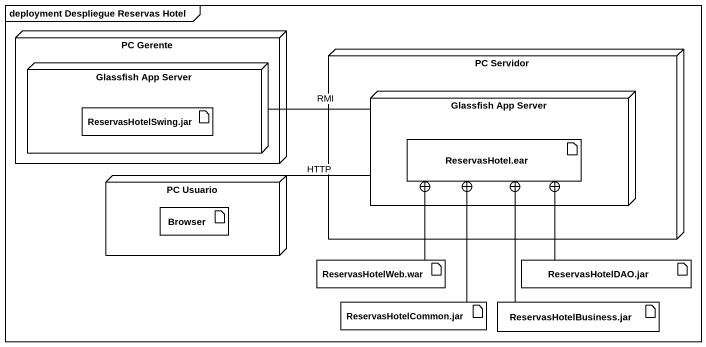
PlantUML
@startuml
mainframe deployment Despliegue Reservas Hotel
node "PC Gerente" as PC_Gerente {
  node "Glassfish App Server" as Glassfish_App_Server {
    artifact "ReservasHotelSwing.jar" as ReservasHotelSwing_jar
  }
}
node "PC Servidor" as PC_Servidor {
  node "Glassfish App Server" as Glassfish_App_Server_2 {
    artifact "ReservasHotel.ear" as ReservasHotel_ear
  }
}
node "PC Usuario" as PC_Usuario {
  artifact Browser
}
artifact "ReservasHotelWeb.war" as ReservasHotelWeb_war
artifact "ReservasHotelDAO.jar" as ReservasHotelDAO_jar
artifact "ReservasHotelCommon.jar" as ReservasHotelCommon_jar
artifact "ReservasHotelBusiness.jar" as ReservasHotelBusiness_jar
Glassfish_App_Server -right- Glassfish_App_Server_2 : RMI
PC_Usuario -right- Glassfish_App_Server_2 : HTTP
ReservasHotelWeb_war -up-+ ReservasHotel_ear
ReservasHotelDAO_jar -up-+ ReservasHotel_ear
ReservasHotelCommon_jar -up-+ ReservasHotel_ear
ReservasHotelBusiness_jar -up-+ ReservasHotel_ear
@enduml
